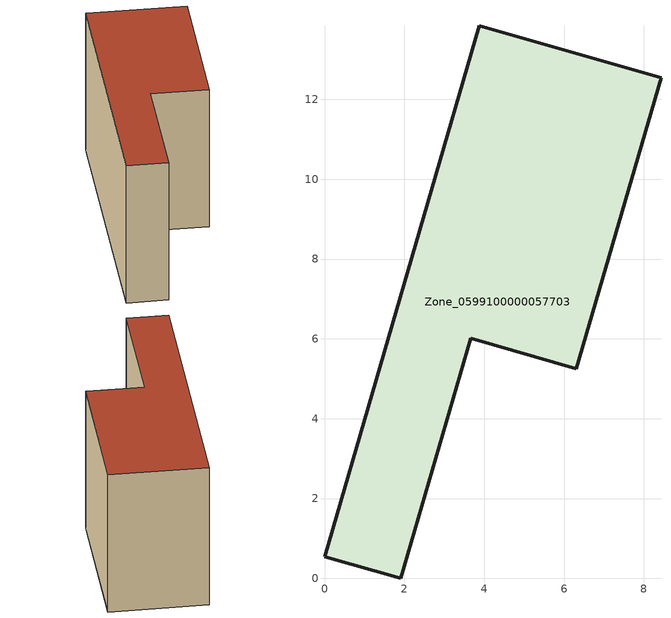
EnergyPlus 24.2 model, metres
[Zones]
Zone_0599100000057703
 floor ground (C_G): 0,0.54 3.88,13.85 8.43,12.54 6.31,5.25 3.66,6.02 1.91,0 z0
 wall outside (C_F): 3.88,13.85 0,0.54 1.91,0 3.66,6.02 6.31,5.25 8.43,12.54 3.88,13.85 z0:7.39
 roof outside (C_R): 8.43,12.54 3.88,13.85 0,0.54 1.91,0 3.66,6.02 6.31,5.25 z7.39
[BUILDING]
Pand.0599100000057703: North Axis=0; Terrain=City; Loads Convergence Tolerance Value=0.04; Temperature Convergence Tolerance Value=0.4; Solar Distribution=FullExterior; Maximum Number of Warmup Days=25; Minimum Number of Warmup Days=1
[Site:Location]
Rotterdam.The.Hague.AP_ZH_NLD Design_Conditions: Latitude=51.96; Longitude=4.45; Time Zone=1; Elevation=-4.5
[SITE:GROUNDTEMPERATURE:BUILDINGSURFACE]
18, 18, 18, 18, 18, 18, 18, 18, 18, 18, 18, 18
[MATERIAL] Thermal Absorptance=0.9; Solar Absorptance=0.7; Visible Absorptance=0.7
Name | Roughness | Thickness | Conductivity | Density | Specific Heat
G.TI.1946 | MediumSmooth | 0.15 | 1 | 540 | 1210
F.TI.1946 | Rough | 0.3 | 0.857143 | 1920 | 840
R.TI.1946 | MediumRough | 0.2 | 0.1 | 1500 | 1000
[CONSTRUCTION]
C_G: G.TI.1946
C_F: F.TI.1946
C_R: R.TI.1946
[ZONE]
Zone_0599100000057703: Type=1; Multiplier=1; Ceiling Height=Autocalculate; Volume=Autocalculate; Floor Area=autocalculate; Part of Total Floor Area=Yes
[ZONEINFILTRATION:DESIGNFLOWRATE]
Infil_Zone_0599100000057703: Zone or ZoneList or Space or SpaceList=Zone_0599100000057703; Schedule=AlwaysOn; Design Flow Rate Calculation Method=Flow/Area; Flow Rate per Floor Area=0.003; Constant Term Coefficient=1; Temperature Term Coefficient=0; Velocity Term Coefficient=0; Velocity Squared Term Coefficient=0
[HVACTEMPLATE:ZONE:IDEALLOADSAIRSYSTEM]
Zone_0599100000057703: Maximum Heating Supply Air Temperature=50; Minimum Cooling Supply Air Temperature=13; Maximum Heating Supply Air Humidity Ratio=0.0156; Minimum Cooling Supply Air Humidity Ratio=0.0077; Heating Limit=NoLimit; Cooling Limit=NoLimit; Dehumidification Control Type=ConstantSensibleHeatRatio; Cooling Sensible Heat Ratio=0.7; Dehumidification Setpoint=60; Humidification Control Type=None; Humidification Setpoint=30; Outdoor Air Method=None; Outdoor Air Flow Rate per Person=0.00944; Outdoor Air Flow Rate per Zone Floor Area=0; Outdoor Air Flow Rate per Zone=0; Demand Controlled Ventilation Type=None; Outdoor Air Economizer Type=NoEconomizer; Heat Recovery Type=None; Sensible Heat Recovery Effectiveness=0.7; Latent Heat Recovery Effectiveness=0.65
[ZONECONTROL:THERMOSTAT]
ThermostatControl_Zone_0599100000057703: Zone or ZoneList=Zone_0599100000057703; Control Type Schedule=DualSetpointControlType; Control 1=Thermostat_Zone_0599100000057703; Temperature Difference Between Cutout And Setpoint=0
[THERMOSTATSETPOINT:DUALSETPOINT]
Thermostat_Zone_0599100000057703: Heating Setpoint Temperature Schedule=HeatingSetpoint_Zone_0599100000057703; Cooling Setpoint Temperature Schedule=CoolingSetpoint_Zone_0599100000057703
[SCHEDULE:COMPACT]
HeatingSetpoint_Zone_0599100000057703: Through: 12/31, For: AllDays, Until: 24:00, 21
CoolingSetpoint_Zone_0599100000057703: Through: 12/31, For: AllDays, Until: 24:00, 24
DualSetpointControlType: Through: 12/31, For: AllDays, Until: 24:00, 4
AlwaysOn: Through: 12/31, For: AllDays, Until: 24:00, 1
